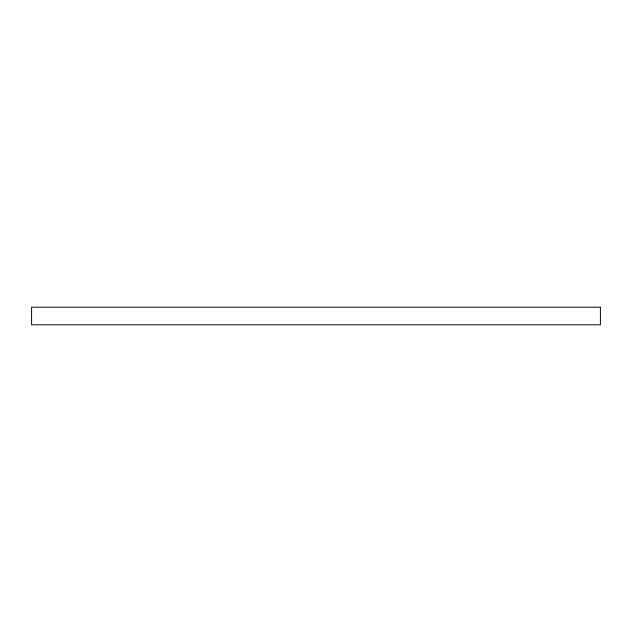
<?xml version="1.0" encoding="UTF-8"?>
<svg xmlns="http://www.w3.org/2000/svg" width="632" height="632" viewBox="0 0 632 632"><rect width="100%" height="100%" fill="white"/><g stroke="black" fill="none" stroke-linecap="round" stroke-linejoin="round"><path stroke-width="0.95" d="M600.4 307.192L31.6 307.192L31.6 324.808L600.4 324.808L600.4 307.192"/></g></svg>
